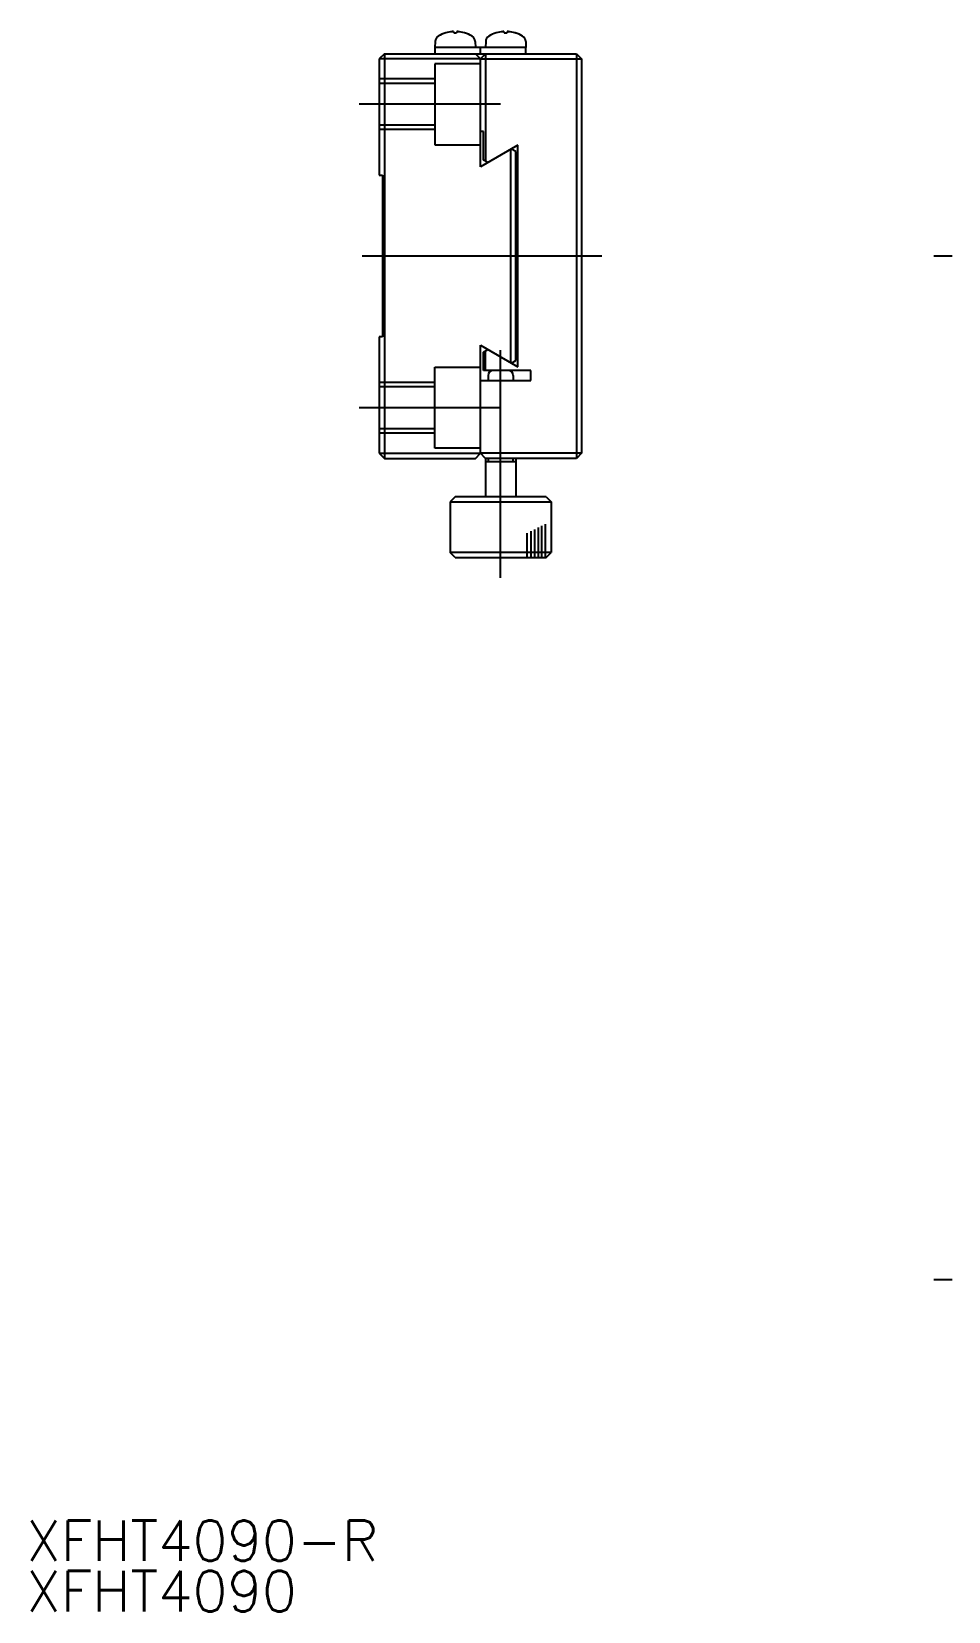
# Model space of a CAD drawing. Extents: x 1 to 272, y 0 to 189.
# Drawn here: x 0.5 to 91.2, y 0 to 156.2 of the extents above; entities that cross this region are included whole.
import ezdxf

# ---------------------------------------------------------------- set-up
doc = ezdxf.new("R2010")
doc.units = 0
doc.linetypes.add('CENTER', pattern=[50.8, 31.75, -6.35, 6.35, -6.35])
doc.linetypes.add('DASHED', pattern=[19.05, 12.7, -6.35])
doc.layers.get('0').update_dxf_attribs({"linetype": 'CONTINUOUS'})
doc.layers.add('CENTER', color=1, linetype='CENTER')
doc.styles.get("Standard").update_dxf_attribs({"font": 'txt.shx', "height": 3, "bigfont": 'bigfont.shx'})

# ---------------------------------------------------------------- blocks, each defined once
blk = doc.blocks.new('*U1')
at = {"color": 7, "linetype": 'CONTINUOUS'}
blk.add_text('XFHT4090-R', height=4, dxfattribs=at).set_placement((0, 5))
blk = doc.blocks.new('*U2')
at = {"color": 7, "linetype": 'CONTINUOUS'}
blk.add_text('XFHT4090', height=4, dxfattribs=at).set_placement((0, 0))

msp = doc.modelspace()

# ---------------------------------------------------------------- linework, layer by layer
at = {"color": 7, "linetype": 'CONTINUOUS'}
for p, q in [((42.21, 156.17), (42.2, 156.17)), ((42.21, 156.17), (42.21, 156.17)), ((42.61, 156.17), (42.6, 156.17)), ((42.62, 156.17), (42.61, 156.17)), ((47.21, 156.17), (47.2, 156.17)), ((47.21, 156.17), (47.21, 156.17)), ((47.61, 156.17), (47.6, 156.17)), ((47.62, 156.17), (47.61, 156.17)), ((40.43, 155.18), (40.41, 154.58)), ((41.49, 156.04), (41.49, 156.04)), ((42.14, 156.16), (42.12, 156.16)), ((42.17, 156.16), (42.14, 156.16)), ((42.18, 156.17), (42.17, 156.16)), ((42.19, 156.17), (42.18, 156.17)), ((42.2, 156.17), (42.19, 156.17)), ((42.22, 156.17), (42.21, 156.17)), ((42.23, 156.17), (42.22, 156.17)), ((42.23, 156.16), (42.23, 156.17)), ((42.24, 156.16), (42.23, 156.16)), ((42.24, 156.16), (42.24, 156.16)), ((42.24, 156.16), (42.24, 156.16)), ((42.24, 156.16), (42.24, 156.16)), ((42.27, 156.04), (42.55, 156.04)), ((42.58, 156.16), (42.57, 156.16)), ((42.57, 156.16), (42.57, 156.16)), ((42.57, 156.16), (42.57, 156.16)), ((42.59, 156.17), (42.58, 156.16)), ((42.58, 156.16), (42.58, 156.16)), ((42.6, 156.17), (42.59, 156.17)), ((42.59, 156.17), (42.59, 156.17)), ((42.63, 156.17), (42.62, 156.17)), ((42.64, 156.17), (42.63, 156.17)), ((42.65, 156.16), (42.64, 156.17)), ((42.7, 156.16), (42.65, 156.16)), ((43.32, 156.04), (43.33, 156.04)), ((44.39, 155.18), (44.41, 154.58)), ((45.43, 155.18), (45.41, 154.58)), ((46.49, 156.04), (46.49, 156.04)), ((47.14, 156.16), (47.12, 156.16)), ((47.17, 156.16), (47.14, 156.16)), ((47.18, 156.17), (47.17, 156.16)), ((47.19, 156.17), (47.18, 156.17)), ((47.2, 156.17), (47.19, 156.17)), ((47.22, 156.17), (47.21, 156.17)), ((47.23, 156.17), (47.22, 156.17)), ((47.23, 156.16), (47.23, 156.17)), ((47.24, 156.16), (47.23, 156.16)), ((47.24, 156.16), (47.24, 156.16)), ((47.24, 156.16), (47.24, 156.16)), ((47.24, 156.16), (47.24, 156.16)), ((47.27, 156.04), (47.55, 156.04)), ((47.58, 156.16), (47.57, 156.16)), ((47.57, 156.16), (47.57, 156.16)), ((47.57, 156.16), (47.57, 156.16)), ((47.59, 156.17), (47.58, 156.16)), ((47.58, 156.16), (47.58, 156.16)), ((47.6, 156.17), (47.59, 156.17)), ((47.59, 156.17), (47.59, 156.17)), ((47.63, 156.17), (47.62, 156.17)), ((47.64, 156.17), (47.63, 156.17)), ((47.65, 156.16), (47.64, 156.17)), ((47.7, 156.16), (47.65, 156.16)), ((48.32, 156.04), (48.33, 156.04)), ((49.39, 155.18), (49.41, 154.58)), ((35.41, 153.98), (34.91, 153.48)), ((34.91, 153.48), (34.91, 141.98)), ((44.91, 153.48), (34.91, 153.48)), ((35.41, 153.98), (35.41, 113.98)), ((35.41, 153.98), (54.41, 153.98)), ((49.41, 154.58), (40.41, 154.58)), ((40.41, 154.58), (40.41, 153.98)), ((44.91, 153.48), (44.41, 153.98)), ((44.91, 153.98), (44.91, 154.58)), ((44.91, 153.48), (45.41, 153.98)), ((44.91, 142.79), (44.91, 153.48)), ((44.91, 146.28), (44.91, 153.48)), ((44.91, 153.48), (54.91, 153.48)), ((45.41, 153.98), (45.41, 143.35)), ((49.41, 153.98), (49.41, 154.58)), ((54.41, 153.98), (54.91, 153.48)), ((54.41, 153.98), (54.41, 113.98)), ((54.91, 153.48), (54.91, 114.48)), ((45.21, 146.28), (44.91, 146.28)), ((45.21, 143.47), (45.21, 146.28)), ((48.61, 144.93), (44.91, 142.79)), ((47.91, 123.43), (47.91, 144.52)), ((48.41, 144.31), (47.97, 144.56)), ((48.41, 123.64), (48.41, 144.31)), ((48.61, 123.03), (48.61, 144.93)), ((45.64, 143.22), (45.21, 143.47)), ((34.91, 141.98), (35.21, 141.98)), ((35.21, 141.98), (35.21, 125.98)), ((35.21, 125.98), (34.91, 125.98)), ((34.91, 125.98), (34.91, 114.48)), ((44.91, 114.48), (44.91, 125.16)), ((44.91, 125.16), (48.61, 123.03)), ((45.21, 124.49), (45.64, 124.74)), ((45.21, 122.68), (45.21, 124.49)), ((45.41, 122.68), (45.41, 124.61)), ((47.97, 123.39), (48.41, 123.64)), ((49.91, 122.68), (45.21, 122.68)), ((45.66, 122.18), (45.66, 121.68)), ((47.66, 122.68), (46.16, 122.68)), ((48.16, 122.18), (48.16, 121.68)), ((49.91, 121.68), (49.91, 122.68)), ((44.91, 114.48), (44.91, 121.68)), ((44.91, 121.68), (49.91, 121.68)), ((34.91, 114.48), (35.41, 113.98)), ((34.91, 114.48), (44.91, 114.48)), ((44.41, 113.98), (44.91, 114.48)), ((45.41, 113.98), (44.91, 114.48)), ((54.91, 114.48), (44.91, 114.48)), ((54.91, 114.48), (54.41, 113.98)), ((35.41, 113.98), (44.41, 113.98)), ((54.41, 113.98), (45.41, 113.98)), ((45.41, 113.98), (45.41, 110.18)), ((45.41, 113.68), (48.41, 113.68)), ((48.41, 113.98), (48.41, 110.18)), ((42.41, 110.18), (41.91, 109.68)), ((41.91, 109.68), (51.91, 109.68)), ((41.91, 109.68), (41.91, 104.68)), ((51.41, 110.18), (42.41, 110.18)), ((51.41, 110.18), (51.91, 109.68)), ((51.91, 109.68), (51.91, 104.68)), ((51.91, 104.68), (41.91, 104.68)), ((42.41, 104.18), (41.91, 104.68)), ((51.41, 104.18), (51.91, 104.68)), ((42.41, 104.18), (51.41, 104.18))]:
    msp.add_line(p, q, dxfattribs=at)
at = {"color": 3, "linetype": 'DASHED'}
for p, q in [((44.91, 152.98), (40.41, 152.98)), ((40.41, 152.98), (40.41, 144.98)), ((40.41, 151.48), (34.91, 151.48)), ((40.41, 151.05), (34.91, 151.05)), ((40.41, 146.91), (34.91, 146.91)), ((40.41, 146.48), (34.91, 146.48)), ((40.41, 144.98), (44.91, 144.98)), ((40.41, 114.98), (40.41, 122.98)), ((40.41, 122.98), (44.91, 122.98)), ((40.41, 121.48), (34.91, 121.48)), ((40.41, 121.05), (34.91, 121.05)), ((40.41, 116.91), (34.91, 116.91)), ((40.41, 116.48), (34.91, 116.48)), ((44.91, 114.98), (40.41, 114.98))]:
    msp.add_line(p, q, dxfattribs=at)
at = {"color": 3, "linetype": 'CONTINUOUS'}
for p, q in [((45.71, 113.68), (45.71, 113.98)), ((48.11, 113.98), (48.11, 113.68)), ((49.52, 104.18), (49.52, 106.59)), ((49.92, 104.18), (49.92, 106.78)), ((50.28, 104.18), (50.28, 106.96)), ((50.64, 104.18), (50.64, 107.13)), ((51, 104.18), (51, 107.31)), ((51.33, 104.18), (51.33, 107.47))]:
    msp.add_line(p, q, dxfattribs=at)
at = {"color": 7, "linetype": 'CONTINUOUS'}
for centre, radius, start, end in [((41.07, 155.16), 0.64, 121.5446, 178), ((42.41, 152.98), 3.2, 107.0112, 121.5446), ((41.49, 155.98), 0.06, 90, 107.0112), ((42.4, 152.97), 3.2, 95.1036, 106.7203), ((41.16, 155.88), 1.13, 8.1306, 14.5096), ((43.66, 155.88), 1.12, 165.4904, 171.8694), ((42.41, 152.97), 3.2, 73.2797, 84.8964), ((43.33, 155.98), 0.06, 72.9888, 90), ((42.41, 152.98), 3.2, 58.4554, 72.9888), ((43.75, 155.16), 0.64, 2, 58.4554), ((46.07, 155.16), 0.64, 121.5446, 178), ((47.41, 152.98), 3.2, 107.0112, 121.5446), ((46.49, 155.98), 0.06, 90, 107.0112), ((47.4, 152.97), 3.2, 95.1036, 106.7203), ((46.16, 155.88), 1.13, 8.1306, 14.5096), ((48.66, 155.88), 1.12, 165.4904, 171.8694), ((47.41, 152.97), 3.2, 73.2797, 84.8964), ((48.33, 155.98), 0.06, 72.9888, 90), ((47.41, 152.98), 3.2, 58.4554, 72.9888), ((48.75, 155.16), 0.64, 2, 58.4554), ((46.16, 122.18), 0.5, 90, 180), ((47.66, 122.18), 0.5, 0, 90)]:
    msp.add_arc(centre, radius, start, end, dxfattribs=at)
at = {"layer": 'CENTER', "color": 1, "linetype": 'CENTER'}
for p, q in [((46.91, 148.98), (32.91, 148.98)), ((56.91, 133.98), (33.21, 133.98)), ((231.26, 133.98), (89.76, 133.98)), ((46.91, 102.18), (46.91, 124.68)), ((46.91, 118.98), (32.91, 118.98)), ((231.26, 32.79), (89.76, 32.79))]:
    msp.add_line(p, q, dxfattribs=at)

# ---------------------------------------------------------------- block references
at = {"color": 7, "linetype": 'CONTINUOUS'}
for name in ['*U1', '*U2']:
    msp.add_blockref(name, (0, 0), dxfattribs=at)

doc.saveas('drawing.dxf')
